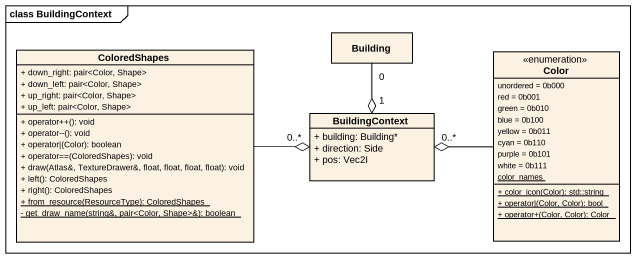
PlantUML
@startuml
mainframe class BuildingContext
hide circle
hide empty members
skinparam classAttributeIconSize 0
class ColoredShapes {
  + down_right: pair~<Color, Shape>
  + down_left: pair~<Color, Shape>
  + up_right: pair~<Color, Shape>
  + up_left: pair~<Color, Shape>
  + operator++(): void
  + operator--(): void
  + operator|(Color): boolean
  + operator==(ColoredShapes): void
  + draw(Atlas&, TextureDrawer&, float, float, float, float): void
  + left(): ColoredShapes
  + right(): ColoredShapes
  {static} + from_resource(ResourceType): ColoredShapes
  {static} - get_draw_name(string&, pair~<Color, Shape>&): boolean
}
class Building
enum Color {
  unordered = 0b000
  red = 0b001
  green = 0b010
  blue = 0b100
  yellow = 0b011
  cyan = 0b110
  purple = 0b101
  white = 0b111
  {static} color_names
  {static} + color_icon(Color): std::string
  {static} + operator|(Color, Color): bool
  {static} + operator+(Color, Color): Color
}
class BuildingContext {
  + building: Building*
  + direction: Side
  + pos: Vec2I
}
ColoredShapes -right-o "0..*" BuildingContext
Building "0" --o "1" BuildingContext
Color -left-o "0..*" BuildingContext
@enduml
